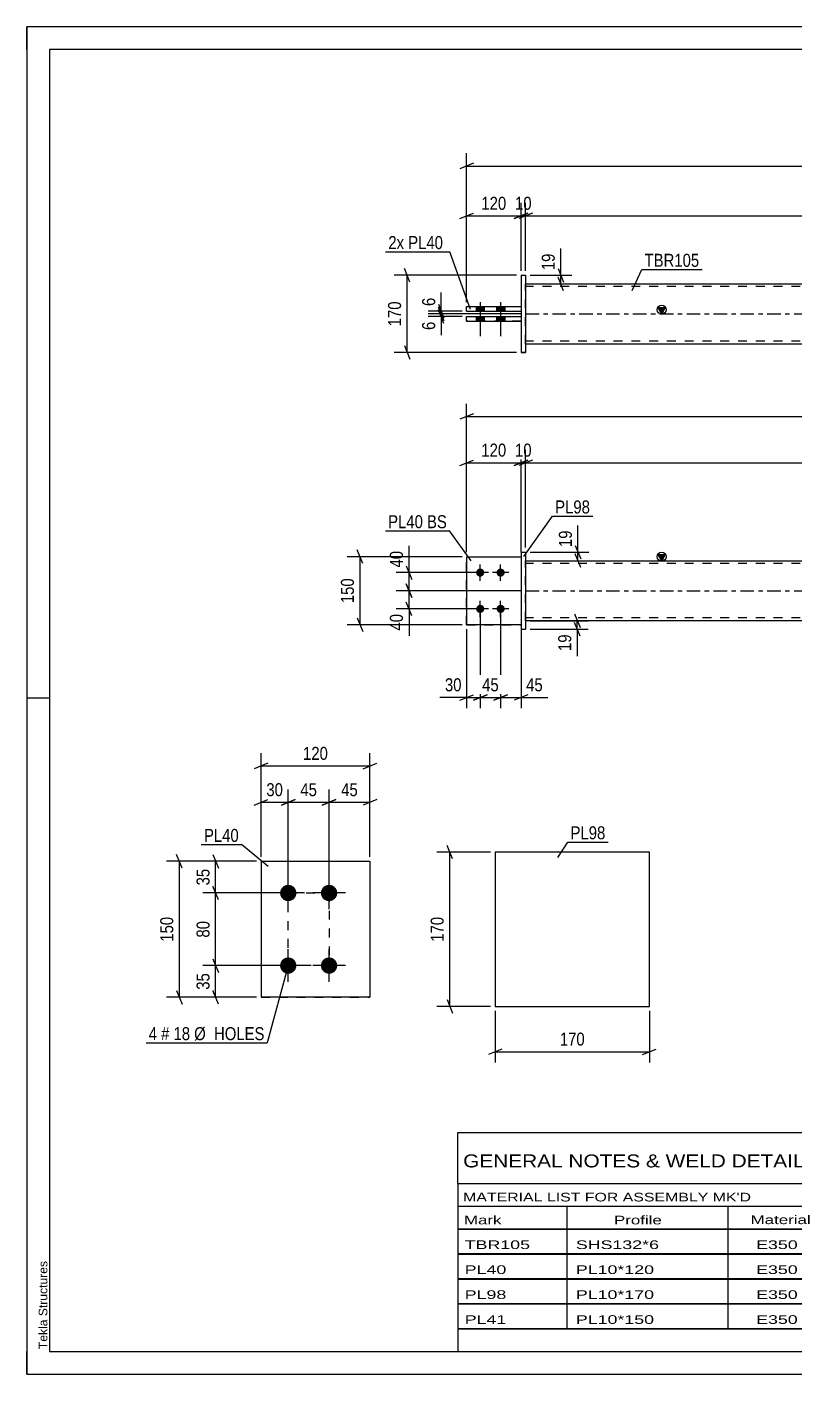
# Model space of a CAD drawing. Header units: millimetres. Extents: x 0 to 420, y 0 to 297.
# Drawn here: x 0 to 169.3, y 0 to 297 of the extents above; entities that cross this region are included whole.
import ezdxf

# ---------------------------------------------------------------- set-up
doc = ezdxf.new("R2010")
doc.units = ezdxf.units.MM
doc.linetypes.add('DXK_LINE_DOT2', pattern=[3.9198, 1.9599, -1.9599])
doc.linetypes.add('DXK_LINE_DOT3', pattern=[5.9187, 2.979, -0.9799, 0.9799, -0.9799])
doc.styles.add('Arial', font='ARIAL.TTF', dxfattribs={"height": 0.2})
doc.styles.add('Arial Narrow', font='ARIALN.TTF', dxfattribs={"height": 0.2})

# ---------------------------------------------------------------- blocks, each defined once
blk = doc.blocks.new('Unknown-581591486-1127')
at = {"color": 5, "linetype": 'Continuous'}
for p, q in [((420, 297), (0, 297)), ((0, 297), (0, 0)), ((0, 292), (0, 297)), ((415, 292), (5, 292)), ((5, 292), (5, 5)), ((5, 149), (0, 149)), ((0, 0), (0, 5)), ((5, 5), (415, 5)), ((0, 0), (420, 0))]:
    blk.add_line(p, q, dxfattribs=at)
at = {"color": 174, "linetype": 'Continuous', "style": 'Arial'}
blk.add_text('Tekla Structures', height=1.9102, rotation=90, dxfattribs=at).set_placement((4.5, 5.5))
blk = doc.blocks.new('Part-581591486-1420 - 1364')
at = {"color": 7, "linetype": 'DXK_LINE_DOT2'}
for p, q in [((96.92, 180.2), (108.92, 180.2)), ((96.92, 180.2), (108.92, 180.2)), ((96.92, 165.2), (96.92, 180.2)), ((108.92, 180.2), (108.92, 180.2)), ((108.92, 180.2), (108.92, 165.2)), ((96.92, 165.2), (108.92, 165.2)), ((108.92, 165.2), (96.92, 165.2)), ((96.92, 165.2), (96.92, 165.2))]:
    blk.add_line(p, q, dxfattribs=at)
blk = doc.blocks.new('Bolt-581591486-1378 - 1364')
at = {"linetype": 'Continuous'}
for points in [[(99.92, 177.6), (100.1, 177.58), (100.28, 177.52), (100.45, 177.43), (100.59, 177.3), (100.7, 177.15), (100.77, 176.98), (100.81, 176.79), (100.81, 176.6), (100.77, 176.42), (100.7, 176.25), (100.59, 176.1), (100.45, 175.97), (100.28, 175.88), (100.1, 175.82), (99.92, 175.8), (99.73, 175.82), (99.55, 175.88), (99.39, 175.97), (99.25, 176.1), (99.14, 176.25), (99.06, 176.42), (99.02, 176.6), (99.02, 176.79), (99.06, 176.98), (99.14, 177.15), (99.25, 177.3), (99.39, 177.43), (99.55, 177.52), (99.73, 177.58)], [(104.42, 177.6), (104.6, 177.58), (104.78, 177.52), (104.95, 177.43), (105.09, 177.3), (105.2, 177.15), (105.27, 176.98), (105.31, 176.79), (105.31, 176.6), (105.27, 176.42), (105.2, 176.25), (105.09, 176.1), (104.95, 175.97), (104.78, 175.88), (104.6, 175.82), (104.42, 175.8), (104.23, 175.82), (104.05, 175.88), (103.89, 175.97), (103.75, 176.1), (103.64, 176.25), (103.56, 176.42), (103.52, 176.6), (103.52, 176.79), (103.56, 176.98), (103.64, 177.15), (103.75, 177.3), (103.89, 177.43), (104.05, 177.52), (104.23, 177.58)], [(99.92, 169.6), (100.1, 169.58), (100.28, 169.52), (100.45, 169.43), (100.59, 169.3), (100.7, 169.15), (100.77, 168.98), (100.81, 168.79), (100.81, 168.6), (100.77, 168.42), (100.7, 168.25), (100.59, 168.1), (100.45, 167.97), (100.28, 167.88), (100.1, 167.82), (99.92, 167.8), (99.73, 167.82), (99.55, 167.88), (99.39, 167.97), (99.25, 168.1), (99.14, 168.25), (99.06, 168.42), (99.02, 168.6), (99.02, 168.79), (99.06, 168.98), (99.14, 169.15), (99.25, 169.3), (99.39, 169.43), (99.55, 169.52), (99.73, 169.58)], [(104.42, 169.6), (104.6, 169.58), (104.78, 169.52), (104.95, 169.43), (105.09, 169.3), (105.2, 169.15), (105.27, 168.98), (105.31, 168.79), (105.31, 168.6), (105.27, 168.42), (105.2, 168.25), (105.09, 168.1), (104.95, 167.97), (104.78, 167.88), (104.6, 167.82), (104.42, 167.8), (104.23, 167.82), (104.05, 167.88), (103.89, 167.97), (103.75, 168.1), (103.64, 168.25), (103.56, 168.42), (103.52, 168.6), (103.52, 168.79), (103.56, 168.98), (103.64, 169.15), (103.75, 169.3), (103.89, 169.43), (104.05, 169.52), (104.23, 169.58)]]:
    blk.add_hatch(color=1, dxfattribs=at).paths.add_polyline_path(points)
at = {"color": 1, "linetype": 'Continuous'}
for p, q in [((99.92, 174.9), (99.92, 178.5)), ((104.42, 174.9), (104.42, 178.5)), ((101.72, 176.7), (98.12, 176.7)), ((106.22, 176.7), (102.62, 176.7)), ((99.92, 166.9), (99.92, 170.5)), ((104.42, 166.9), (104.42, 170.5)), ((101.72, 168.7), (98.12, 168.7)), ((106.22, 168.7), (102.62, 168.7))]:
    blk.add_line(p, q, dxfattribs=at)
blk = doc.blocks.new('Part-581591486-1405 - 1364')
at = {"color": 2, "linetype": 'Continuous'}
for p, q in [((108.92, 181.2), (109.92, 181.2)), ((108.92, 181.2), (108.92, 164.2)), ((109.92, 181.2), (109.92, 181.2)), ((109.92, 181.2), (109.92, 164.2)), ((108.92, 164.2), (109.92, 164.2))]:
    blk.add_line(p, q, dxfattribs=at)
at = {"color": 7, "linetype": 'DXK_LINE_DOT2'}
for p, q in [((108.92, 181.2), (109.92, 181.2)), ((108.92, 164.2), (109.92, 164.2))]:
    blk.add_line(p, q, dxfattribs=at)
blk = doc.blocks.new('Part-581591486-1425 - 1364')
at = {"color": 2, "linetype": 'Continuous'}
for p, q in [((96.92, 180.2), (108.92, 180.2)), ((96.92, 180.2), (96.92, 165.2)), ((108.92, 165.2), (96.92, 165.2)), ((96.92, 165.2), (96.92, 165.2))]:
    blk.add_line(p, q, dxfattribs=at)
at = {"color": 7, "linetype": 'DXK_LINE_DOT2'}
for p, q in [((96.92, 180.2), (108.92, 180.2)), ((108.92, 180.2), (108.92, 180.2)), ((108.92, 180.2), (108.92, 165.2)), ((96.92, 165.2), (108.92, 165.2))]:
    blk.add_line(p, q, dxfattribs=at)
blk = doc.blocks.new('Part-581591486-1440 - 1364')
at = {"linetype": 'Continuous'}
blk.add_hatch(color=2, dxfattribs=at).paths.add_polyline_path([(139.92, 179.3), (139.12, 180.7), (140.72, 180.7)])
at = {"color": 2, "linetype": 'Continuous'}
for p, q in [((109.92, 179.3), (197.92, 179.3)), ((139.92, 179.3), (139.12, 180.7)), ((139.12, 180.7), (140.72, 180.7)), ((140.72, 180.7), (139.92, 179.3)), ((198.02, 179.3), (286.02, 179.3)), ((197.92, 166.1), (109.92, 166.1)), ((286.02, 166.1), (198.02, 166.1))]:
    blk.add_line(p, q, dxfattribs=at)
at = {"color": 7, "linetype": 'DXK_LINE_DOT2'}
for p, q in [((109.92, 166.1), (109.92, 179.3)), ((197.92, 178.7), (109.92, 178.7)), ((286.02, 178.7), (198.02, 178.7)), ((286.02, 166.1), (286.02, 179.3)), ((197.92, 166.7), (109.92, 166.7)), ((286.02, 166.7), (198.02, 166.7))]:
    blk.add_line(p, q, dxfattribs=at)
at = {"color": 7, "linetype": 'DXK_LINE_DOT3'}
for p, q in [((109.92, 172.7), (197.92, 172.7)), ((198.02, 172.7), (286.02, 172.7))]:
    blk.add_line(p, q, dxfattribs=at)
at = {"color": 2, "linetype": 'Continuous'}
blk.add_circle((139.92, 180.2), 1, dxfattribs=at)
blk = doc.blocks.new('Part-581591486-1793 - 1767')
at = {"color": 2, "linetype": 'Continuous'}
for p, q in [((96.92, 232.14), (96.92, 233.15)), ((96.92, 233.14), (108.92, 233.14)), ((96.92, 232.15), (96.92, 232.14)), ((96.92, 232.14), (108.92, 232.14))]:
    blk.add_line(p, q, dxfattribs=at)
at = {"color": 7, "linetype": 'DXK_LINE_DOT2'}
for p, q in [((96.92, 233.15), (108.92, 233.15)), ((108.92, 232.15), (96.92, 232.15)), ((108.92, 233.15), (108.92, 232.14))]:
    blk.add_line(p, q, dxfattribs=at)
blk = doc.blocks.new('Part-581591486-1798 - 1767')
at = {"color": 2, "linetype": 'Continuous'}
for p, q in [((96.92, 234.34), (96.92, 235.35)), ((96.92, 235.34), (108.92, 235.34)), ((96.92, 234.35), (96.92, 234.34)), ((96.92, 234.34), (108.92, 234.34))]:
    blk.add_line(p, q, dxfattribs=at)
at = {"color": 7, "linetype": 'DXK_LINE_DOT2'}
for p, q in [((96.92, 235.35), (108.92, 235.35)), ((96.92, 235.35), (96.92, 235.34)), ((108.92, 235.35), (108.92, 234.34)), ((96.92, 234.35), (108.92, 234.35))]:
    blk.add_line(p, q, dxfattribs=at)
blk = doc.blocks.new('Part-581591486-1773 - 1767')
at = {"linetype": 'Continuous'}
blk.add_hatch(color=2, dxfattribs=at).paths.add_polyline_path([(139.92, 233.74), (139.12, 235.14), (140.72, 235.14)])
at = {"color": 2, "linetype": 'Continuous'}
for p, q in [((109.92, 240.34), (197.92, 240.34)), ((198.02, 240.34), (286.02, 240.34)), ((139.92, 233.74), (139.12, 235.14)), ((139.12, 235.14), (140.72, 235.14)), ((140.72, 235.14), (139.92, 233.74)), ((109.92, 227.14), (197.92, 227.14)), ((198.02, 227.14), (286.02, 227.14))]:
    blk.add_line(p, q, dxfattribs=at)
at = {"color": 7, "linetype": 'DXK_LINE_DOT2'}
for p, q in [((109.92, 227.14), (109.92, 240.34)), ((197.92, 239.74), (109.92, 239.74)), ((286.02, 239.74), (198.02, 239.74)), ((286.02, 240.34), (286.02, 227.14)), ((197.92, 227.74), (109.92, 227.74)), ((286.02, 227.74), (198.02, 227.74))]:
    blk.add_line(p, q, dxfattribs=at)
at = {"color": 7, "linetype": 'DXK_LINE_DOT3'}
for p, q in [((109.92, 233.74), (197.92, 233.74)), ((198.02, 233.74), (286.02, 233.74))]:
    blk.add_line(p, q, dxfattribs=at)
at = {"color": 2, "linetype": 'Continuous'}
blk.add_circle((139.92, 234.64), 1, dxfattribs=at)
blk = doc.blocks.new('Part-581591486-1799 - 1767')
at = {"color": 2, "linetype": 'Continuous'}
for p, q in [((108.92, 242.25), (108.92, 225.24)), ((108.92, 242.24), (109.92, 242.24)), ((109.92, 242.25), (109.92, 242.24)), ((109.92, 242.24), (109.92, 225.24)), ((108.92, 225.24), (108.92, 225.25)), ((109.92, 225.24), (108.92, 225.24))]:
    blk.add_line(p, q, dxfattribs=at)
at = {"color": 7, "linetype": 'DXK_LINE_DOT2'}
for p, q in [((108.92, 242.25), (109.92, 242.25)), ((109.92, 242.24), (109.92, 242.25)), ((108.92, 225.25), (109.92, 225.25))]:
    blk.add_line(p, q, dxfattribs=at)
blk = doc.blocks.new('Bolt-581591486-1801 - 1767')
at = {"linetype": 'Continuous'}
for points in [[(99.02, 234.35), (100.82, 234.35), (100.82, 235.35), (99.02, 235.35)], [(99.02, 234.34), (100.82, 234.34), (100.82, 235.34), (99.02, 235.34)], [(103.52, 234.35), (105.32, 234.35), (105.32, 235.35), (103.52, 235.35)], [(103.52, 234.34), (105.32, 234.34), (105.32, 235.34), (103.52, 235.34)], [(99.02, 232.15), (100.82, 232.15), (100.82, 233.15), (99.02, 233.15)], [(99.02, 232.14), (100.82, 232.14), (100.82, 233.14), (99.02, 233.14)], [(103.52, 232.15), (105.32, 232.15), (105.32, 233.15), (103.52, 233.15)], [(103.52, 232.14), (105.32, 232.14), (105.32, 233.14), (103.52, 233.14)]]:
    blk.add_hatch(color=1, dxfattribs=at).paths.add_polyline_path(points)
at = {"color": 1, "linetype": 'Continuous'}
for p, q in [((99.02, 235.35), (99.02, 234.35)), ((99.02, 235.34), (99.02, 234.34)), ((99.92, 236.35), (99.92, 228.85)), ((99.92, 236.34), (99.92, 228.84)), ((100.82, 235.35), (100.82, 234.35)), ((100.82, 235.34), (100.82, 234.34)), ((103.52, 235.35), (103.52, 234.35)), ((103.52, 235.34), (103.52, 234.34)), ((104.42, 236.35), (104.42, 228.85)), ((104.42, 236.34), (104.42, 228.84)), ((105.32, 235.35), (105.32, 234.35)), ((105.32, 235.34), (105.32, 234.34)), ((99.02, 233.15), (99.02, 232.15)), ((99.02, 233.14), (99.02, 232.14)), ((100.82, 233.15), (100.82, 232.15)), ((100.82, 233.14), (100.82, 232.14)), ((103.52, 233.15), (103.52, 232.15)), ((103.52, 233.14), (103.52, 232.14)), ((105.32, 233.15), (105.32, 232.15)), ((105.32, 233.14), (105.32, 232.14))]:
    blk.add_line(p, q, dxfattribs=at)
blk = doc.blocks.new('Bolt-581591486-2103 - 2040')
at = {"linetype": 'Continuous'}
for points in [[(57.6, 107.86), (57.98, 107.82), (58.33, 107.71), (58.66, 107.52), (58.94, 107.27), (59.16, 106.96), (59.31, 106.62), (59.39, 106.25), (59.39, 105.87), (59.31, 105.5), (59.16, 105.16), (58.94, 104.86), (58.66, 104.6), (58.33, 104.42), (57.98, 104.3), (57.6, 104.26), (57.23, 104.3), (56.87, 104.42), (56.54, 104.6), (56.26, 104.86), (56.04, 105.16), (55.89, 105.5), (55.81, 105.87), (55.81, 106.25), (55.89, 106.62), (56.04, 106.96), (56.26, 107.27), (56.54, 107.52), (56.87, 107.71), (57.23, 107.82)], [(66.6, 107.86), (66.98, 107.82), (67.33, 107.71), (67.66, 107.52), (67.94, 107.27), (68.16, 106.96), (68.31, 106.62), (68.39, 106.25), (68.39, 105.87), (68.31, 105.5), (68.16, 105.16), (67.94, 104.86), (67.66, 104.6), (67.33, 104.42), (66.98, 104.3), (66.6, 104.26), (66.23, 104.3), (65.87, 104.42), (65.54, 104.6), (65.26, 104.86), (65.04, 105.16), (64.89, 105.5), (64.81, 105.87), (64.81, 106.25), (64.89, 106.62), (65.04, 106.96), (65.26, 107.27), (65.54, 107.52), (65.87, 107.71), (66.23, 107.82)], [(57.6, 91.86), (57.98, 91.82), (58.33, 91.71), (58.66, 91.52), (58.94, 91.27), (59.16, 90.96), (59.31, 90.62), (59.39, 90.25), (59.39, 89.87), (59.31, 89.5), (59.16, 89.16), (58.94, 88.86), (58.66, 88.6), (58.33, 88.42), (57.98, 88.3), (57.6, 88.26), (57.23, 88.3), (56.87, 88.42), (56.54, 88.6), (56.26, 88.86), (56.04, 89.16), (55.89, 89.5), (55.81, 89.87), (55.81, 90.25), (55.89, 90.62), (56.04, 90.96), (56.26, 91.27), (56.54, 91.52), (56.87, 91.71), (57.23, 91.82)], [(66.6, 91.86), (66.98, 91.82), (67.33, 91.71), (67.66, 91.52), (67.94, 91.27), (68.16, 90.96), (68.31, 90.62), (68.39, 90.25), (68.39, 89.87), (68.31, 89.5), (68.16, 89.16), (67.94, 88.86), (67.66, 88.6), (67.33, 88.42), (66.98, 88.3), (66.6, 88.26), (66.23, 88.3), (65.87, 88.42), (65.54, 88.6), (65.26, 88.86), (65.04, 89.16), (64.89, 89.5), (64.81, 89.87), (64.81, 90.25), (64.89, 90.62), (65.04, 90.96), (65.26, 91.27), (65.54, 91.52), (65.87, 91.71), (66.23, 91.82)]]:
    blk.add_hatch(color=1, dxfattribs=at).paths.add_polyline_path(points)
at = {"color": 1, "linetype": 'Continuous'}
for p, q in [((57.6, 102.46), (57.6, 109.66)), ((66.6, 102.46), (66.6, 109.66)), ((61.2, 106.06), (54, 106.06)), ((70.2, 106.06), (63, 106.06)), ((57.6, 86.46), (57.6, 93.66)), ((66.6, 86.46), (66.6, 93.66)), ((61.2, 90.06), (54, 90.06)), ((70.2, 90.06), (63, 90.06))]:
    blk.add_line(p, q, dxfattribs=at)
blk = doc.blocks.new('Part-581591486-2108 - 2040')
at = {"color": 2, "linetype": 'Continuous'}
for p, q in [((51.6, 113.06), (75.6, 113.06)), ((51.6, 113.06), (51.6, 83.06)), ((75.6, 113.06), (75.6, 113.06)), ((75.6, 113.06), (75.6, 83.06)), ((75.6, 83.06), (51.6, 83.06)), ((51.6, 83.06), (51.6, 83.06))]:
    blk.add_line(p, q, dxfattribs=at)
at = {"color": 7, "linetype": 'DXK_LINE_DOT2'}
for p, q in [((51.6, 113.06), (75.6, 113.06)), ((75.6, 113.06), (75.6, 113.06)), ((51.6, 83.06), (75.6, 83.06))]:
    blk.add_line(p, q, dxfattribs=at)
blk = doc.blocks.new('Part-581591486-2231 - 2225')
at = {"color": 2, "linetype": 'Continuous'}
for p, q in [((137.21, 115.06), (103.21, 115.06)), ((103.21, 115.06), (103.21, 81.06)), ((137.21, 81.06), (137.21, 115.06)), ((103.21, 81.06), (137.21, 81.06))]:
    blk.add_line(p, q, dxfattribs=at)
blk = doc.blocks.new('Rectangle-581591486-2210 - 2040')
at = {"color": 1, "linetype": 'DXK_LINE_DOT2'}
blk.add_lwpolyline([(57.6, 106.06), (66.6, 106.06), (66.6, 90.06), (57.6, 90.06), (57.6, 106.06)], close=True, dxfattribs=at)
blk = doc.blocks.new('StraightDimension-581591486-1609 - 1364')
at = {"color": 7, "linetype": 'Continuous'}
for p, q in [((108.92, 172.7), (81.37, 172.7)), ((83.62, 174.2), (84.82, 171.2)), ((84.22, 168.7), (84.22, 172.7)), ((84.82, 167.2), (83.62, 170.2)), ((98.92, 168.7), (81.37, 168.7))]:
    blk.add_line(p, q, dxfattribs=at)
at = {"color": 0}
blk.add_wipeout([(83.47, 168.17), (79.27, 168.17), (79.27, 163.32), (83.47, 163.32)], dxfattribs=at)
at = {"color": 7, "linetype": 'Continuous'}
blk.add_line((84.22, 168.7), (84.22, 162.79), dxfattribs=at)
blk.add_line((84.22, 168.7), (84.22, 162.79), dxfattribs=at)
at = {"color": 3, "style": 'Arial Narrow'}
blk.add_text('40', height=2.863, rotation=90.0002, dxfattribs=at).set_placement((82.87, 163.92))
blk = doc.blocks.new('StraightDimension-581591486-1600 - 1364')
at = {"color": 7, "linetype": 'Continuous'}
for p, q in [((110.92, 181.2), (123.87, 181.2)), ((120.87, 182.7), (122.07, 179.7)), ((121.47, 179.3), (121.47, 181.2)), ((110.92, 179.3), (123.87, 179.3)), ((122.07, 177.8), (120.87, 180.8))]:
    blk.add_line(p, q, dxfattribs=at)
at = {"color": 0}
blk.add_wipeout([(120.72, 186.58), (116.52, 186.58), (116.52, 181.72), (120.72, 181.72)], dxfattribs=at)
at = {"color": 7, "linetype": 'Continuous'}
blk.add_line((121.47, 181.2), (121.47, 187.1), dxfattribs=at)
blk.add_line((121.47, 181.2), (121.47, 187.1), dxfattribs=at)
at = {"color": 3, "style": 'Arial Narrow'}
blk.add_text('19', height=2.863, rotation=90.0002, dxfattribs=at).set_placement((120.12, 182.32))
blk = doc.blocks.new('StraightDimension-581591486-1560 - 1364')
at = {"color": 7, "linetype": 'Continuous'}
for p, q in [((99.92, 167.7), (99.92, 146.78)), ((96.92, 164.2), (96.92, 146.78)), ((95.42, 148.58), (98.42, 149.78)), ((96.92, 149.18), (99.92, 149.18)), ((101.42, 149.78), (98.42, 148.58))]:
    blk.add_line(p, q, dxfattribs=at)
at = {"color": 0}
blk.add_wipeout([(96.39, 149.93), (96.39, 154.13), (91.54, 154.13), (91.54, 149.93)], dxfattribs=at)
at = {"color": 7, "linetype": 'Continuous'}
blk.add_line((96.92, 149.18), (91.01, 149.18), dxfattribs=at)
blk.add_line((96.92, 149.18), (91.01, 149.18), dxfattribs=at)
at = {"color": 3, "style": 'Arial Narrow'}
blk.add_text('30', height=2.863, dxfattribs=at).set_placement((92.14, 150.53))
blk = doc.blocks.new('StraightDimension-581591486-1452 - 1364')
at = {"color": 7, "linetype": 'Continuous'}
for p, q in [((96.92, 181.2), (96.92, 203.77)), ((108.92, 181.2), (108.92, 203.77)), ((95.42, 200.32), (98.42, 201.52)), ((96.92, 200.92), (108.92, 200.92)), ((110.42, 201.52), (107.42, 200.32))]:
    blk.add_line(p, q, dxfattribs=at)
at = {"color": 0}
blk.add_wipeout([(106.26, 201.67), (106.26, 205.87), (99.57, 205.87), (99.57, 201.67)], dxfattribs=at)
at = {"color": 3, "style": 'Arial Narrow'}
blk.add_text('120', height=2.863, dxfattribs=at).set_placement((100.17, 202.27))
blk = doc.blocks.new('StraightDimension-581591486-1479 - 1364')
at = {"color": 7, "linetype": 'Continuous'}
for p, q in [((108.92, 181.2), (108.92, 203.77)), ((109.92, 182.2), (109.92, 203.77)), ((107.42, 200.32), (110.42, 201.52)), ((111.42, 201.52), (108.42, 200.32)), ((108.92, 200.92), (109.92, 200.92))]:
    blk.add_line(p, q, dxfattribs=at)
at = {"color": 0}
blk.add_wipeout([(111.84, 201.67), (111.84, 205.87), (106.99, 205.87), (106.99, 201.67)], dxfattribs=at)
at = {"color": 3, "style": 'Arial Narrow'}
blk.add_text('10', height=2.863, dxfattribs=at).set_placement((107.59, 202.27))
blk = doc.blocks.new('StraightDimension-581591486-1577 - 1364')
at = {"color": 7, "linetype": 'Continuous'}
for p, q in [((104.42, 167.7), (104.42, 146.78)), ((108.92, 164.2), (108.92, 146.78)), ((102.92, 148.58), (105.92, 149.78)), ((104.42, 149.18), (108.92, 149.18)), ((110.42, 149.78), (107.42, 148.58))]:
    blk.add_line(p, q, dxfattribs=at)
at = {"color": 0}
blk.add_wipeout([(114.3, 149.93), (114.3, 154.13), (109.44, 154.13), (109.44, 149.93)], dxfattribs=at)
at = {"color": 7, "linetype": 'Continuous'}
blk.add_line((108.92, 149.18), (114.82, 149.18), dxfattribs=at)
blk.add_line((108.92, 149.18), (114.82, 149.18), dxfattribs=at)
at = {"color": 3, "style": 'Arial Narrow'}
blk.add_text('45', height=2.863, dxfattribs=at).set_placement((110.04, 150.53))
blk = doc.blocks.new('StraightDimension-581591486-1496 - 1364')
at = {"color": 7, "linetype": 'Continuous'}
for p, q in [((109.92, 182.2), (109.92, 203.77)), ((286.02, 181.2), (286.02, 203.77)), ((111.42, 201.52), (108.42, 200.32)), ((109.92, 200.92), (286.02, 200.92)), ((284.52, 200.32), (287.52, 201.52))]:
    blk.add_line(p, q, dxfattribs=at)
at = {"color": 0}
blk.add_wipeout([(202.22, 201.67), (202.22, 205.87), (193.71, 205.87), (193.71, 201.67)], dxfattribs=at)
at = {"color": 3, "style": 'Arial Narrow'}
blk.add_text('2594', height=2.863, dxfattribs=at).set_placement((194.31, 202.27))
blk = doc.blocks.new('StraightDimension-581591486-1546 - 1364')
at = {"color": 7, "linetype": 'Continuous'}
for p, q in [((96.92, 181.2), (96.92, 213.94)), ((299.02, 181.2), (299.02, 213.94)), ((98.42, 211.69), (95.42, 210.49)), ((96.92, 211.09), (299.02, 211.09)), ((297.52, 210.49), (300.52, 211.69))]:
    blk.add_line(p, q, dxfattribs=at)
at = {"color": 0}
blk.add_wipeout([(202.22, 211.84), (202.22, 216.04), (193.71, 216.04), (193.71, 211.84)], dxfattribs=at)
at = {"color": 3, "style": 'Arial Narrow'}
blk.add_text('2854', height=2.863, dxfattribs=at).set_placement((194.31, 212.44))
blk = doc.blocks.new('StraightDimension-581591486-1570 - 1364')
at = {"color": 7, "linetype": 'Continuous'}
for p, q in [((99.92, 167.7), (99.92, 146.78)), ((104.42, 167.7), (104.42, 146.78)), ((98.42, 148.58), (101.42, 149.78)), ((99.92, 149.18), (104.42, 149.18)), ((105.92, 149.78), (102.92, 148.58))]:
    blk.add_line(p, q, dxfattribs=at)
at = {"color": 0}
blk.add_wipeout([(104.59, 149.93), (104.59, 154.13), (99.74, 154.13), (99.74, 149.93)], dxfattribs=at)
at = {"color": 3, "style": 'Arial Narrow'}
blk.add_text('45', height=2.863, dxfattribs=at).set_placement((100.34, 150.53))
blk = doc.blocks.new('StraightDimension-581591486-1591 - 1364')
at = {"color": 7, "linetype": 'Continuous'}
for p, q in [((120.72, 167.6), (121.92, 164.6)), ((110.92, 166.1), (123.72, 166.1)), ((110.92, 164.2), (123.72, 164.2)), ((121.92, 162.7), (120.72, 165.7)), ((121.32, 164.2), (121.32, 166.1))]:
    blk.add_line(p, q, dxfattribs=at)
at = {"color": 0}
blk.add_wipeout([(120.57, 163.67), (116.37, 163.67), (116.37, 158.82), (120.57, 158.82)], dxfattribs=at)
at = {"color": 7, "linetype": 'Continuous'}
blk.add_line((121.32, 164.2), (121.32, 158.29), dxfattribs=at)
blk.add_line((121.32, 164.2), (121.32, 158.29), dxfattribs=at)
at = {"color": 3, "style": 'Arial Narrow'}
blk.add_text('19', height=2.863, rotation=90.0002, dxfattribs=at).set_placement((119.97, 159.42))
blk = doc.blocks.new('StraightDimension-581591486-1626 - 1364')
at = {"color": 7, "linetype": 'Continuous'}
for p, q in [((98.92, 176.7), (81.37, 176.7)), ((83.62, 178.2), (84.82, 175.2)), ((84.22, 172.7), (84.22, 176.7)), ((108.92, 172.7), (81.37, 172.7)), ((84.82, 171.2), (83.62, 174.2))]:
    blk.add_line(p, q, dxfattribs=at)
at = {"color": 0}
blk.add_wipeout([(83.47, 182.08), (79.27, 182.08), (79.27, 177.22), (83.47, 177.22)], dxfattribs=at)
at = {"color": 7, "linetype": 'Continuous'}
blk.add_line((84.22, 176.7), (84.22, 182.6), dxfattribs=at)
blk.add_line((84.22, 176.7), (84.22, 182.6), dxfattribs=at)
at = {"color": 3, "style": 'Arial Narrow'}
blk.add_text('40', height=2.863, rotation=90.0002, dxfattribs=at).set_placement((82.87, 177.82))
blk = doc.blocks.new('StraightDimension-581591486-1689 - 1364')
at = {"color": 7, "linetype": 'Continuous'}
for p, q in [((74.02, 178.7), (72.82, 181.7)), ((95.92, 180.2), (70.57, 180.2)), ((73.42, 165.2), (73.42, 180.2)), ((72.82, 166.7), (74.02, 163.7)), ((95.92, 165.2), (70.57, 165.2))]:
    blk.add_line(p, q, dxfattribs=at)
at = {"color": 0}
blk.add_wipeout([(72.67, 176.04), (68.47, 176.04), (68.47, 169.36), (72.67, 169.36)], dxfattribs=at)
at = {"color": 3, "style": 'Arial Narrow'}
blk.add_text('150', height=2.863, rotation=90.0002, dxfattribs=at).set_placement((72.07, 169.96))
blk = doc.blocks.new('StraightDimension-581591486-1851 - 1767')
at = {"color": 7, "linetype": 'Continuous'}
for p, q in [((90.73, 235.85), (91.93, 232.85)), ((91.93, 232.25), (90.73, 235.25)), ((95.92, 234.35), (88.48, 234.35)), ((108.92, 233.75), (88.48, 233.75)), ((91.33, 233.75), (91.33, 234.35))]:
    blk.add_line(p, q, dxfattribs=at)
at = {"color": 0}
blk.add_wipeout([(90.58, 237.9), (86.38, 237.9), (86.38, 234.87), (90.58, 234.87)], dxfattribs=at)
at = {"color": 7, "linetype": 'Continuous'}
blk.add_line((91.33, 234.35), (91.33, 238.42), dxfattribs=at)
blk.add_line((91.33, 234.35), (91.33, 238.42), dxfattribs=at)
at = {"color": 3, "style": 'Arial Narrow'}
blk.add_text('6', height=2.86, rotation=90.0002, dxfattribs=at).set_placement((89.98, 235.47))
blk = doc.blocks.new('StraightDimension-581591486-1930 - 1767')
at = {"color": 7, "linetype": 'Continuous'}
for p, q in [((107.42, 254.74), (110.42, 255.94)), ((111.42, 255.94), (108.42, 254.74)), ((108.92, 243.24), (108.92, 258.19)), ((109.92, 243.24), (109.92, 258.19)), ((108.92, 255.34), (109.92, 255.34))]:
    blk.add_line(p, q, dxfattribs=at)
at = {"color": 0}
blk.add_wipeout([(111.84, 256.09), (111.84, 260.29), (106.99, 260.29), (106.99, 256.09)], dxfattribs=at)
at = {"color": 3, "style": 'Arial Narrow'}
blk.add_text('10', height=2.863, dxfattribs=at).set_placement((107.59, 256.69))
blk = doc.blocks.new('StraightDimension-581591486-1835 - 1767')
at = {"color": 7, "linetype": 'Continuous'}
for p, q in [((90.73, 235.25), (91.93, 232.25)), ((91.93, 231.65), (90.73, 234.65)), ((108.92, 233.75), (88.48, 233.75)), ((95.92, 233.15), (88.48, 233.15)), ((91.33, 233.15), (91.33, 233.75))]:
    blk.add_line(p, q, dxfattribs=at)
at = {"color": 0}
blk.add_wipeout([(90.58, 232.62), (86.38, 232.62), (86.38, 229.59), (90.58, 229.59)], dxfattribs=at)
at = {"color": 7, "linetype": 'Continuous'}
blk.add_line((91.33, 233.15), (91.33, 229.07), dxfattribs=at)
blk.add_line((91.33, 233.15), (91.33, 229.07), dxfattribs=at)
at = {"color": 3, "style": 'Arial Narrow'}
blk.add_text('6', height=2.86, rotation=90.0002, dxfattribs=at).set_placement((89.98, 230.19))
blk = doc.blocks.new('StraightDimension-581591486-1868 - 1767')
at = {"color": 7, "linetype": 'Continuous'}
for p, q in [((117.09, 243.74), (118.29, 240.74)), ((110.92, 242.24), (120.09, 242.24)), ((118.29, 238.84), (117.09, 241.84)), ((117.69, 240.34), (117.69, 242.24)), ((110.92, 240.34), (120.09, 240.34))]:
    blk.add_line(p, q, dxfattribs=at)
at = {"color": 0}
blk.add_wipeout([(116.94, 247.63), (112.74, 247.63), (112.74, 242.77), (116.94, 242.77)], dxfattribs=at)
at = {"color": 7, "linetype": 'Continuous'}
blk.add_line((117.69, 242.24), (117.69, 248.15), dxfattribs=at)
blk.add_line((117.69, 242.24), (117.69, 248.15), dxfattribs=at)
at = {"color": 3, "style": 'Arial Narrow'}
blk.add_text('19', height=2.863, rotation=90.0002, dxfattribs=at).set_placement((116.34, 243.37))
blk = doc.blocks.new('StraightDimension-581591486-1879 - 1767')
at = {"color": 7, "linetype": 'Continuous'}
for p, q in [((84.42, 240.74), (83.22, 243.74)), ((107.92, 242.24), (80.97, 242.24)), ((83.82, 225.24), (83.82, 242.24)), ((83.22, 226.74), (84.42, 223.74)), ((107.92, 225.24), (80.97, 225.24))]:
    blk.add_line(p, q, dxfattribs=at)
at = {"color": 0}
blk.add_wipeout([(83.07, 237.09), (78.87, 237.09), (78.87, 230.4), (83.07, 230.4)], dxfattribs=at)
at = {"color": 3, "style": 'Arial Narrow'}
blk.add_text('170', height=2.863, rotation=90.0002, dxfattribs=at).set_placement((82.47, 231))
blk = doc.blocks.new('StraightDimension-581591486-1910 - 1767')
at = {"color": 7, "linetype": 'Continuous'}
for p, q in [((111.42, 255.94), (108.42, 254.74)), ((109.92, 243.24), (109.92, 258.19)), ((284.52, 254.74), (287.52, 255.94)), ((286.02, 242.25), (286.02, 258.19)), ((109.92, 255.34), (286.02, 255.34))]:
    blk.add_line(p, q, dxfattribs=at)
at = {"color": 0}
blk.add_wipeout([(202.22, 256.09), (202.22, 260.29), (193.71, 260.29), (193.71, 256.09)], dxfattribs=at)
at = {"color": 3, "style": 'Arial Narrow'}
blk.add_text('2594', height=2.863, dxfattribs=at).set_placement((194.31, 256.69))
blk = doc.blocks.new('StraightDimension-581591486-1920 - 1767')
at = {"color": 7, "linetype": 'Continuous'}
for p, q in [((95.42, 254.74), (98.42, 255.94)), ((96.92, 236.35), (96.92, 258.19)), ((110.42, 255.94), (107.42, 254.74)), ((108.92, 243.24), (108.92, 258.19)), ((96.92, 255.34), (108.92, 255.34))]:
    blk.add_line(p, q, dxfattribs=at)
at = {"color": 0}
blk.add_wipeout([(106.26, 256.09), (106.26, 260.29), (99.57, 260.29), (99.57, 256.09)], dxfattribs=at)
at = {"color": 3, "style": 'Arial Narrow'}
blk.add_text('120', height=2.863, dxfattribs=at).set_placement((100.17, 256.69))
blk = doc.blocks.new('StraightDimension-581591486-1941 - 1767')
at = {"color": 7, "linetype": 'Continuous'}
for p, q in [((96.92, 236.35), (96.92, 269.19)), ((299.02, 236.34), (299.02, 269.19)), ((98.42, 266.94), (95.42, 265.74)), ((96.92, 266.34), (299.02, 266.34)), ((297.52, 265.74), (300.52, 266.94))]:
    blk.add_line(p, q, dxfattribs=at)
at = {"color": 0}
blk.add_wipeout([(202.22, 267.09), (202.22, 271.29), (193.71, 271.29), (193.71, 267.09)], dxfattribs=at)
at = {"color": 3, "style": 'Arial Narrow'}
blk.add_text('2854', height=2.863, dxfattribs=at).set_placement((194.31, 267.69))
blk = doc.blocks.new('StraightDimension-581591486-2133 - 2040')
at = {"color": 7, "linetype": 'Continuous'}
for p, q in [((57.6, 107.06), (57.6, 128.91)), ((66.6, 107.06), (66.6, 128.91)), ((56.1, 125.46), (59.1, 126.66)), ((57.6, 126.06), (66.6, 126.06)), ((68.1, 126.66), (65.1, 125.46))]:
    blk.add_line(p, q, dxfattribs=at)
at = {"color": 0}
blk.add_wipeout([(64.53, 126.81), (64.53, 131.01), (59.67, 131.01), (59.67, 126.81)], dxfattribs=at)
at = {"color": 3, "style": 'Arial Narrow'}
blk.add_text('45', height=2.863, dxfattribs=at).set_placement((60.27, 127.41))
blk = doc.blocks.new('StraightDimension-581591486-2165 - 2040')
at = {"color": 7, "linetype": 'Continuous'}
for p, q in [((56.6, 90.06), (38.75, 90.06)), ((41, 91.56), (42.2, 88.56)), ((41.6, 83.06), (41.6, 90.06)), ((42.2, 81.56), (41, 84.56)), ((50.6, 83.06), (38.75, 83.06))]:
    blk.add_line(p, q, dxfattribs=at)
at = {"color": 0}
blk.add_wipeout([(40.85, 88.99), (36.65, 88.99), (36.65, 84.13), (40.85, 84.13)], dxfattribs=at)
at = {"color": 3, "style": 'Arial Narrow'}
blk.add_text('35', height=2.863, rotation=90.0002, dxfattribs=at).set_placement((40.25, 84.73))
blk = doc.blocks.new('StraightDimension-581591486-2123 - 2040')
at = {"color": 7, "linetype": 'Continuous'}
for p, q in [((51.6, 114.06), (51.6, 128.91)), ((57.6, 107.06), (57.6, 128.91)), ((50.1, 125.46), (53.1, 126.66)), ((51.6, 126.06), (57.6, 126.06)), ((59.1, 126.66), (56.1, 125.46))]:
    blk.add_line(p, q, dxfattribs=at)
at = {"color": 0}
blk.add_wipeout([(57.03, 126.81), (57.03, 131.01), (52.17, 131.01), (52.17, 126.81)], dxfattribs=at)
at = {"color": 3, "style": 'Arial Narrow'}
blk.add_text('30', height=2.863, dxfattribs=at).set_placement((52.77, 127.41))
blk = doc.blocks.new('StraightDimension-581591486-2112 - 2040')
at = {"color": 7, "linetype": 'Continuous'}
for p, q in [((51.6, 114.06), (51.6, 136.91)), ((75.6, 114.06), (75.6, 136.91)), ((53.1, 134.66), (50.1, 133.46)), ((51.6, 134.06), (75.6, 134.06)), ((74.1, 133.46), (77.1, 134.66))]:
    blk.add_line(p, q, dxfattribs=at)
at = {"color": 0}
blk.add_wipeout([(66.94, 134.81), (66.94, 139.01), (60.26, 139.01), (60.26, 134.81)], dxfattribs=at)
at = {"color": 3, "style": 'Arial Narrow'}
blk.add_text('120', height=2.863, dxfattribs=at).set_placement((60.86, 135.41))
blk = doc.blocks.new('StraightDimension-581591486-2143 - 2040')
at = {"color": 7, "linetype": 'Continuous'}
for p, q in [((66.6, 107.06), (66.6, 128.91)), ((75.6, 114.06), (75.6, 128.91)), ((65.1, 125.46), (68.1, 126.66)), ((66.6, 126.06), (75.6, 126.06)), ((77.1, 126.66), (74.1, 125.46))]:
    blk.add_line(p, q, dxfattribs=at)
at = {"color": 0}
blk.add_wipeout([(73.53, 126.81), (73.53, 131.01), (68.67, 131.01), (68.67, 126.81)], dxfattribs=at)
at = {"color": 3, "style": 'Arial Narrow'}
blk.add_text('45', height=2.863, dxfattribs=at).set_placement((69.27, 127.41))
blk = doc.blocks.new('StraightDimension-581591486-2154 - 2040')
at = {"color": 7, "linetype": 'Continuous'}
for p, q in [((50.6, 113.06), (30.75, 113.06)), ((34.2, 111.56), (33, 114.56)), ((33.6, 83.06), (33.6, 113.06)), ((33, 84.56), (34.2, 81.56)), ((50.6, 83.06), (30.75, 83.06))]:
    blk.add_line(p, q, dxfattribs=at)
at = {"color": 0}
blk.add_wipeout([(32.85, 101.4), (28.65, 101.4), (28.65, 94.72), (32.85, 94.72)], dxfattribs=at)
at = {"color": 3, "style": 'Arial Narrow'}
blk.add_text('150', height=2.863, rotation=90.0002, dxfattribs=at).set_placement((32.25, 95.32))
blk = doc.blocks.new('StraightDimension-581591486-2181 - 2040')
at = {"color": 7, "linetype": 'Continuous'}
for p, q in [((42.2, 104.56), (41, 107.56)), ((56.6, 106.06), (38.75, 106.06)), ((41.6, 90.06), (41.6, 106.06)), ((56.6, 90.06), (38.75, 90.06)), ((41, 91.56), (42.2, 88.56))]:
    blk.add_line(p, q, dxfattribs=at)
at = {"color": 0}
blk.add_wipeout([(40.85, 100.49), (36.65, 100.49), (36.65, 95.63), (40.85, 95.63)], dxfattribs=at)
at = {"color": 3, "style": 'Arial Narrow'}
blk.add_text('80', height=2.863, rotation=90.0002, dxfattribs=at).set_placement((40.25, 96.23))
blk = doc.blocks.new('StraightDimension-581591486-2194 - 2040')
at = {"color": 7, "linetype": 'Continuous'}
for p, q in [((50.6, 113.06), (38.75, 113.06)), ((41, 114.56), (42.2, 111.56)), ((41.6, 106.06), (41.6, 113.06)), ((42.2, 104.56), (41, 107.56)), ((56.6, 106.06), (38.75, 106.06))]:
    blk.add_line(p, q, dxfattribs=at)
at = {"color": 0}
blk.add_wipeout([(40.85, 111.99), (36.65, 111.99), (36.65, 107.13), (40.85, 107.13)], dxfattribs=at)
at = {"color": 3, "style": 'Arial Narrow'}
blk.add_text('35', height=2.863, rotation=90.0002, dxfattribs=at).set_placement((40.25, 107.73))
blk = doc.blocks.new('StraightDimension-581591486-2233 - 2225')
at = {"color": 7, "linetype": 'Continuous'}
for p, q in [((93.81, 113.56), (92.61, 116.56)), ((102.21, 115.06), (90.36, 115.06)), ((93.21, 81.06), (93.21, 115.06)), ((102.21, 81.06), (90.36, 81.06)), ((92.61, 82.56), (93.81, 79.56))]:
    blk.add_line(p, q, dxfattribs=at)
at = {"color": 0}
blk.add_wipeout([(92.46, 101.4), (88.26, 101.4), (88.26, 94.72), (92.46, 94.72)], dxfattribs=at)
at = {"color": 3, "style": 'Arial Narrow'}
blk.add_text('170', height=2.863, rotation=90.0002, dxfattribs=at).set_placement((91.86, 95.32))
blk = doc.blocks.new('StraightDimension-581591486-2240 - 2225')
at = {"color": 7, "linetype": 'Continuous'}
for p, q in [((103.21, 80.06), (103.21, 68.66)), ((137.21, 80.06), (137.21, 68.66)), ((104.71, 71.66), (101.71, 70.46)), ((135.71, 70.46), (138.71, 71.66)), ((103.21, 71.06), (137.21, 71.06))]:
    blk.add_line(p, q, dxfattribs=at)
at = {"color": 0}
blk.add_wipeout([(123.55, 71.81), (123.55, 76.01), (116.87, 76.01), (116.87, 71.81)], dxfattribs=at)
at = {"color": 3, "style": 'Arial Narrow'}
blk.add_text('170', height=2.863, dxfattribs=at).set_placement((117.47, 72.41))
blk = doc.blocks.new('Unknown-581591486-3178')
at = {"color": 7, "linetype": 'Continuous'}
for p, q in [((95, 53.25), (255, 53.25)), ((95, 42), (95, 53.25)), ((255, 53.25), (255, 42)), ((95, 42), (255, 42)), ((95, 42), (95, 37)), ((255, 42), (255, 37)), ((95, 37), (255, 37)), ((95, 37), (95, 32)), ((119, 37), (119, 32)), ((154.5, 37), (154.5, 32)), ((180.5, 37), (180.5, 32)), ((193.5, 37), (193.5, 32)), ((211, 37), (211, 32)), ((233, 37), (233, 32)), ((255, 37), (255, 32)), ((95, 32), (255, 32)), ((95, 31.95), (95, 26.55)), ((95, 31.95), (255, 31.95)), ((119, 32), (119, 26.5)), ((154.5, 32), (154.5, 26.5)), ((180.5, 32), (180.5, 26.5)), ((193.5, 32), (193.5, 26.5)), ((211, 32), (211, 26.5)), ((233, 32), (233, 26.5)), ((255, 31.95), (255, 26.55)), ((95, 26.55), (255, 26.55)), ((95, 26.45), (95, 21.05)), ((95, 26.45), (255, 26.45)), ((119, 26.5), (119, 21)), ((154.5, 26.5), (154.5, 21)), ((180.5, 26.5), (180.5, 21)), ((193.5, 26.5), (193.5, 21)), ((211, 26.5), (211, 21)), ((233, 26.5), (233, 21)), ((255, 26.45), (255, 21.05)), ((95, 21.05), (255, 21.05)), ((95, 20.95), (95, 15.55)), ((95, 20.95), (255, 20.95)), ((119, 21), (119, 15.5)), ((154.5, 21), (154.5, 15.5)), ((180.5, 21), (180.5, 15.5)), ((193.5, 21), (193.5, 15.5)), ((211, 21), (211, 15.5)), ((233, 21), (233, 15.5)), ((255, 20.95), (255, 15.55)), ((95, 15.55), (255, 15.55)), ((95, 15.45), (95, 10.05)), ((95, 15.45), (255, 15.45)), ((119, 15.5), (119, 10)), ((154.5, 15.5), (154.5, 10)), ((180.5, 15.5), (180.5, 10)), ((193.5, 15.5), (193.5, 10)), ((211, 15.5), (211, 10)), ((233, 15.5), (233, 10)), ((255, 15.45), (255, 10.05)), ((95, 10.05), (255, 10.05)), ((95, 10), (255, 10)), ((95, 10), (95, 5)), ((211, 10), (211, 5)), ((233, 10), (233, 5)), ((255, 10), (255, 5)), ((95, 5), (255, 5))]:
    blk.add_line(p, q, dxfattribs=at)
at = {"color": 7, "style": 'Arial Narrow'}
for s, height, width, p in [('GENERAL NOTES & WELD DETAILS :', 2.8633, 1.4, (96.15, 45.56)), ('REFER TYP DRAWING TYP-01', 1.9089, 1.6, (179.7, 45.66)), ("MATERIAL LIST FOR ASSEMBLY MK'D", 1.9089, 1.6, (96.15, 38.06)), ('TBR105', 1.909, 1.794707, (187.59, 37.97)), ('1', 1.91, 1.794707, (217.08, 38.06)), ('No. Required', 1.9089, 1.6, (226.41, 38.06)), ('Mark', 1.909, 1.7, (96.34, 33)), ('Profile', 1.909, 1.7, (129.41, 33)), ('Material', 1.909, 1.7, (159.54, 33.06)), ('No.', 1.909, 1.7, (184.5, 33.06)), ('Length', 1.909, 1.7, (195, 33.06)), ('Area', 1.909, 1.7, (217.5, 33.06)), ('Weight', 1.909, 1.7, (237, 33.06))]:
    blk.add_text(s, height=height, dxfattribs=dict(at, width=width)).set_placement(p)
at = {"color": 7, "linetype": 'Continuous', "style": 'Arial Narrow'}
for s, height, width, p in [('TBR105', 1.909, 1.794707, (96.5, 27.56)), ('SHS132*6', 1.909, 1.794707, (121, 27.56)), ('E350', 1.909, 1.794707, (160.74, 27.56)), ('1', 1.91, 1.794707, (184.86, 27.56)), ('2594', 1.909, 1.794707, (197.58, 27.56)), ('1.4', 1.909, 1.794707, (221.32, 27.56)), ('61.6', 1.909, 1.794707, (240.14, 27.56)), ('PL40', 1.909, 1.794707, (96.5, 22.06)), ('PL10*120', 1.909, 1.794707, (121, 22.06)), ('E350', 1.909, 1.794707, (160.74, 22.06)), ('4', 1.91, 1.794707, (184.86, 22.06)), ('150', 1.909, 1.794707, (199.77, 22.06)), ('0.0', 1.909, 1.794707, (221.32, 22.06)), ('5.7', 1.909, 1.794707, (242.33, 22.06)), ('PL98', 1.909, 1.794707, (96.5, 16.56)), ('PL10*170', 1.909, 1.794707, (121, 16.56)), ('E350', 1.909, 1.794707, (160.74, 16.56)), ('1', 1.91, 1.794707, (184.86, 16.56)), ('170', 1.909, 1.794707, (199.77, 16.56)), ('0.1', 1.909, 1.794707, (221.32, 16.56)), ('2.3', 1.909, 1.794707, (242.33, 16.56)), ('PL41', 1.909, 1.794707, (96.5, 11.06)), ('PL10*150', 1.909, 1.794707, (121, 11.06)), ('E350', 1.909, 1.794707, (160.74, 11.06)), ('1', 1.91, 1.794707, (184.86, 11.06)), ('150', 1.909, 1.794707, (199.77, 11.06)), ('0.1', 1.909, 1.794707, (221.32, 11.06)), ('1.8', 1.909, 1.794707, (242.33, 11.06)), ('Total', 1.909, 1.7, (197.33, 6.5)), ('1.7', 1.909, 1.794707, (220.83, 6.5)), ('71.3', 1.909, 1.794707, (240.14, 6.5))]:
    blk.add_text(s, height=height, dxfattribs=dict(at, width=width)).set_placement(p)
blk = doc.blocks.new('Mark-581591486-1400 - 1364')
at = {"color": 0}
blk.add_wipeout([(124.12, 189.74), (124.12, 192.74), (116.44, 192.74), (116.44, 189.74)], dxfattribs=at)
blk.add_wipeout([(124.12, 189.74), (124.12, 192.74), (116.44, 192.74), (116.44, 189.74)], dxfattribs=at)
at = {"color": 30, "linetype": 'Continuous'}
for p, q in [((109.56, 180.28), (115.84, 189.14)), ((115.84, 189.14), (124.72, 189.14))]:
    blk.add_line(p, q, dxfattribs=at)
at = {"color": 3, "style": 'Arial Narrow'}
blk.add_text('PL98', height=2.863, dxfattribs=at).set_placement((116.44, 189.74))
blk = doc.blocks.new('MarkSet-581591486-1758 - 1364')
at = {"color": 0}
blk.add_wipeout([(87.29, 186.49), (87.29, 189.49), (79.62, 189.49), (79.62, 186.49)], dxfattribs=at)
blk.add_wipeout([(87.29, 186.49), (87.29, 189.49), (79.62, 189.49), (79.62, 186.49)], dxfattribs=at)
blk.add_wipeout([(92.58, 186.49), (92.58, 189.49), (88.19, 189.49), (88.19, 186.49)], dxfattribs=at)
blk.add_wipeout([(92.58, 186.49), (92.58, 189.49), (88.19, 189.49), (88.19, 186.49)], dxfattribs=at)
at = {"color": 30, "linetype": 'Continuous'}
for p in [(79.02, 185.89), (97.95, 179.26)]:
    blk.add_line(p, (93.18, 185.89), dxfattribs=at)
at = {"color": 3, "style": 'Arial Narrow'}
for s, p in [('PL40', (79.62, 186.49)), ('BS', (88.19, 186.49))]:
    blk.add_text(s, height=2.863, dxfattribs=at).set_placement(p)
blk = doc.blocks.new('Mark-581591486-1769 - 1767')
at = {"color": 0}
blk.add_wipeout([(148.21, 244.12), (148.21, 247.12), (136.15, 247.12), (136.15, 244.12)], dxfattribs=at)
blk.add_wipeout([(148.21, 244.12), (148.21, 247.12), (136.15, 247.12), (136.15, 244.12)], dxfattribs=at)
at = {"color": 30, "linetype": 'Continuous'}
for p, q in [((133.44, 238.86), (135.55, 243.52)), ((135.55, 243.52), (148.81, 243.52))]:
    blk.add_line(p, q, dxfattribs=at)
at = {"color": 3, "style": 'Arial Narrow'}
blk.add_text('TBR105', height=2.863, dxfattribs=at).set_placement((136.15, 244.12))
blk = doc.blocks.new('MarkSet-581591486-1979 - 1767')
at = {"color": 30, "linetype": 'Continuous'}
blk.add_line((97.76, 234.73), (93.21, 247.43), dxfattribs=at)
at = {"color": 0}
blk.add_wipeout([(83.14, 248.03), (83.14, 251.03), (79.66, 251.03), (79.66, 248.03)], dxfattribs=at)
blk.add_wipeout([(83.14, 248.03), (83.14, 251.03), (79.66, 251.03), (79.66, 248.03)], dxfattribs=at)
blk.add_wipeout([(91.71, 248.03), (91.71, 251.03), (84.04, 251.03), (84.04, 248.03)], dxfattribs=at)
blk.add_wipeout([(91.71, 248.03), (91.71, 251.03), (84.04, 251.03), (84.04, 248.03)], dxfattribs=at)
at = {"color": 30, "linetype": 'Continuous'}
blk.add_line((79.06, 247.43), (93.21, 247.43), dxfattribs=at)
at = {"color": 3, "style": 'Arial Narrow'}
for s, p in [('2x', (79.66, 248.03)), ('PL40', (84.04, 248.03))]:
    blk.add_text(s, height=2.863, dxfattribs=at).set_placement(p)
blk = doc.blocks.new('Mark-581591486-2099 - 2040')
at = {"color": 0}
blk.add_wipeout([(28.68, 73.62), (28.68, 76.62), (26.85, 76.62), (26.85, 73.62)], dxfattribs=at)
blk.add_wipeout([(28.68, 73.62), (28.68, 76.62), (26.85, 76.62), (26.85, 73.62)], dxfattribs=at)
blk.add_wipeout([(31.41, 73.62), (31.41, 76.62), (29.58, 76.62), (29.58, 73.62)], dxfattribs=at)
blk.add_wipeout([(31.41, 73.62), (31.41, 76.62), (29.58, 76.62), (29.58, 73.62)], dxfattribs=at)
at = {"color": 3, "style": 'Arial Narrow'}
blk.add_text('4', height=2.86, dxfattribs=at).set_placement((26.85, 73.62))
at = {"color": 0}
blk.add_wipeout([(35.96, 73.62), (35.96, 76.62), (32.31, 76.62), (32.31, 73.62)], dxfattribs=at)
blk.add_wipeout([(35.96, 73.62), (35.96, 76.62), (32.31, 76.62), (32.31, 73.62)], dxfattribs=at)
at = {"color": 3, "style": 'Arial Narrow'}
blk.add_text('#', height=2.86, dxfattribs=at).set_placement((29.58, 73.62))
at = {"color": 0}
blk.add_wipeout([(52.39, 73.62), (52.39, 76.62), (36.86, 76.62), (36.86, 73.62)], dxfattribs=at)
blk.add_wipeout([(52.39, 73.62), (52.39, 76.62), (36.86, 76.62), (36.86, 73.62)], dxfattribs=at)
at = {"color": 7, "linetype": 'Continuous'}
for p in [(57.6, 90.06), (26.25, 73.02)]:
    blk.add_line(p, (52.99, 73.02), dxfattribs=at)
at = {"color": 3, "style": 'Arial Narrow'}
for s, p in [('18', (32.31, 73.62)), ('Ø  HOLES', (36.86, 73.62))]:
    blk.add_text(s, height=2.863, dxfattribs=at).set_placement(p)
blk = doc.blocks.new('Mark-581591486-2104 - 2040')
at = {"color": 0}
blk.add_wipeout([(46.7, 117.32), (46.7, 120.32), (39.02, 120.32), (39.02, 117.32)], dxfattribs=at)
blk.add_wipeout([(46.7, 117.32), (46.7, 120.32), (39.02, 120.32), (39.02, 117.32)], dxfattribs=at)
at = {"color": 30, "linetype": 'Continuous'}
for p in [(38.42, 116.72), (53.19, 111.87)]:
    blk.add_line(p, (47.3, 116.72), dxfattribs=at)
at = {"color": 3, "style": 'Arial Narrow'}
blk.add_text('PL40', height=2.863, dxfattribs=at).set_placement((39.02, 117.32))
blk = doc.blocks.new('Mark-581591486-2227 - 2225')
at = {"color": 0}
blk.add_wipeout([(127.51, 117.9), (127.51, 120.9), (119.83, 120.9), (119.83, 117.9)], dxfattribs=at)
blk.add_wipeout([(127.51, 117.9), (127.51, 120.9), (119.83, 120.9), (119.83, 117.9)], dxfattribs=at)
at = {"color": 30, "linetype": 'Continuous'}
for p, q in [((117, 113.86), (119.23, 117.3)), ((119.23, 117.3), (128.11, 117.3))]:
    blk.add_line(p, q, dxfattribs=at)
at = {"color": 3, "style": 'Arial Narrow'}
blk.add_text('PL98', height=2.863, dxfattribs=at).set_placement((119.83, 117.9))

msp = doc.modelspace()

# ---------------------------------------------------------------- block references
for name in ['Unknown-581591486-1127', 'Part-581591486-1799 - 1767', 'Part-581591486-1773 - 1767', 'Part-581591486-1798 - 1767', 'Bolt-581591486-1801 - 1767', 'Part-581591486-1793 - 1767', 'Part-581591486-1405 - 1364', 'Part-581591486-1440 - 1364', 'Part-581591486-1420 - 1364', 'Part-581591486-1425 - 1364', 'Bolt-581591486-1378 - 1364', 'Part-581591486-2108 - 2040', 'Part-581591486-2231 - 2225', 'Bolt-581591486-2103 - 2040', 'Rectangle-581591486-2210 - 2040', 'Unknown-581591486-3178']:
    msp.add_blockref(name, (0, 0))

# ---------------------------------------------------------------- next in the draw order: block references
for name in ['StraightDimension-581591486-1930 - 1767', 'StraightDimension-581591486-1851 - 1767', 'StraightDimension-581591486-1600 - 1364', 'StraightDimension-581591486-1609 - 1364', 'StraightDimension-581591486-2133 - 2040', 'Mark-581591486-2227 - 2225', 'StraightDimension-581591486-2233 - 2225', 'StraightDimension-581591486-2165 - 2040']:
    msp.add_blockref(name, (0, 0))

# ---------------------------------------------------------------- next in the draw order: block references
for name in ['StraightDimension-581591486-1868 - 1767', 'StraightDimension-581591486-1835 - 1767', 'StraightDimension-581591486-1452 - 1364', 'StraightDimension-581591486-1560 - 1364', 'StraightDimension-581591486-1577 - 1364', 'StraightDimension-581591486-2123 - 2040', 'StraightDimension-581591486-2240 - 2225']:
    msp.add_blockref(name, (0, 0))

# ---------------------------------------------------------------- next in the draw order: block references
for name in ['StraightDimension-581591486-1879 - 1767', 'StraightDimension-581591486-1479 - 1364', 'StraightDimension-581591486-1570 - 1364', 'StraightDimension-581591486-1591 - 1364', 'StraightDimension-581591486-2112 - 2040']:
    msp.add_blockref(name, (0, 0))

# ---------------------------------------------------------------- next in the draw order: block references
for name in ['StraightDimension-581591486-1910 - 1767', 'StraightDimension-581591486-1496 - 1364', 'StraightDimension-581591486-2143 - 2040', 'StraightDimension-581591486-2154 - 2040']:
    msp.add_blockref(name, (0, 0))

# ---------------------------------------------------------------- next in the draw order: block references
for name in ['StraightDimension-581591486-1920 - 1767', 'StraightDimension-581591486-1546 - 1364', 'StraightDimension-581591486-2181 - 2040']:
    msp.add_blockref(name, (0, 0))

# ---------------------------------------------------------------- next in the draw order: block references
for name in ['StraightDimension-581591486-1941 - 1767', 'StraightDimension-581591486-1626 - 1364', 'StraightDimension-581591486-2194 - 2040', 'Mark-581591486-2099 - 2040']:
    msp.add_blockref(name, (0, 0))

# ---------------------------------------------------------------- next in the draw order: block references
for name in ['MarkSet-581591486-1979 - 1767', 'Mark-581591486-1769 - 1767', 'Mark-581591486-1400 - 1364', 'StraightDimension-581591486-1689 - 1364', 'Mark-581591486-2104 - 2040']:
    msp.add_blockref(name, (0, 0))

# ---------------------------------------------------------------- next in the draw order: block references
msp.add_blockref('MarkSet-581591486-1758 - 1364', (0, 0))

doc.saveas('drawing.dxf')
